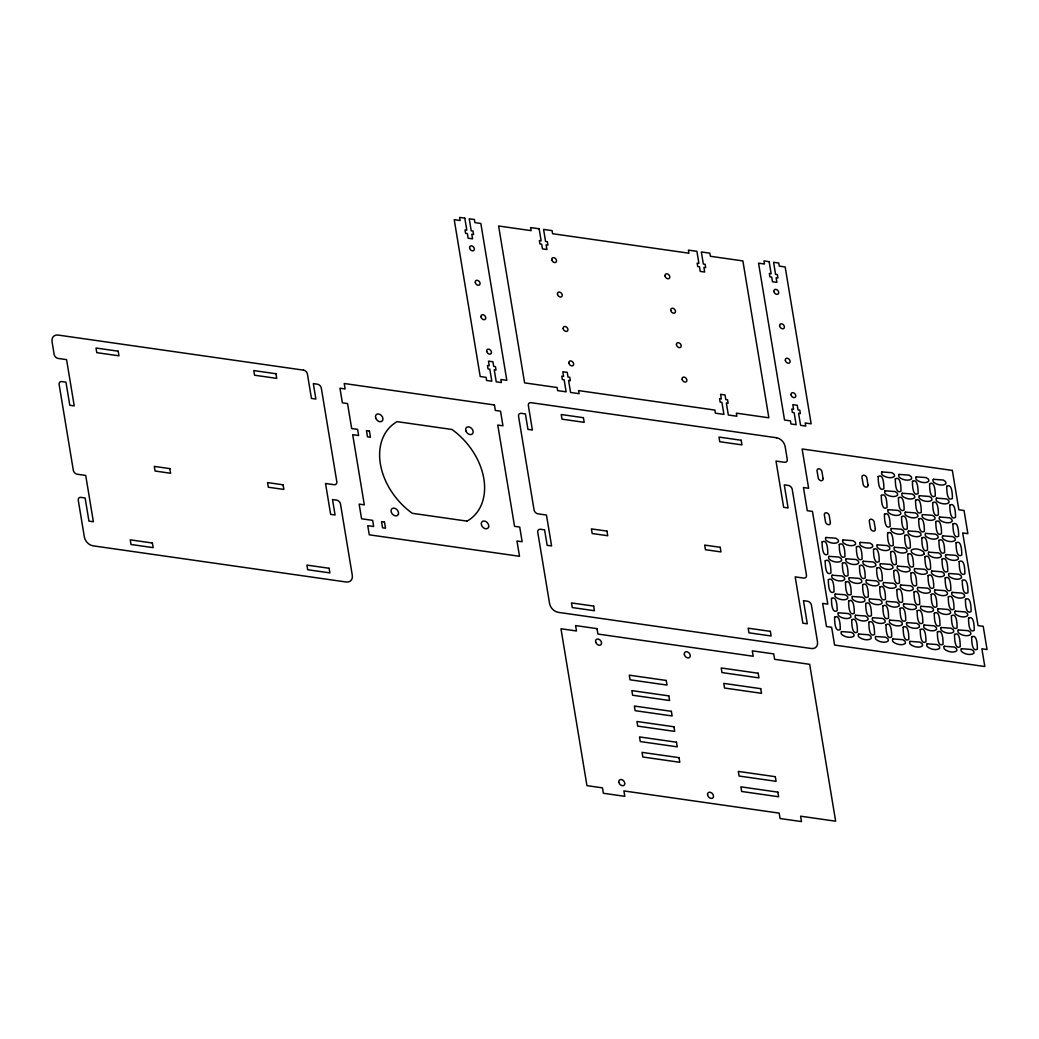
<?xml version="1.0" encoding="UTF-8"?>
<svg xmlns="http://www.w3.org/2000/svg" width="1039" height="1039" viewBox="0 0 1039 1039"><rect width="100%" height="100%" fill="white"/><g stroke="black" fill="none" stroke-linecap="round" stroke-linejoin="round"><path stroke-width="1.5" d="M923.983 554.255C921.074 556.722 914.476 555.177 911.71 552.501A2.766 2.026 48.6 0 1 911.32 550.163C914.229 547.696 920.814 549.241 923.593 551.917A2.766 2.026 48.6 0 1 923.983 554.255M398.418 514.032L398.379 514.253A4.364 3.195 48.6 0 1 392.145 513.798A4.364 3.195 48.6 0 1 393.69 508.11A4.364 3.195 48.6 0 1 398.495 513.837L398.418 514.032M488.616 526.929L488.577 527.15A4.364 3.195 48.6 0 1 482.343 526.682A4.364 3.195 48.6 0 1 483.888 521.007A4.364 3.195 48.6 0 1 488.694 526.734L488.616 526.929M822.135 541.916C822.083 544.631 822.174 557.67 827.784 554.177C827.836 551.462 827.745 538.423 822.135 541.916M825.239 560.774C825.187 563.489 825.291 576.528 830.901 573.034C830.953 570.32 830.849 557.281 825.239 560.774M828.369 579.645C828.317 582.372 828.408 595.412 834.018 591.918C834.07 589.191 833.979 576.164 828.369 579.645M839.278 544.436C839.226 547.163 839.317 560.203 844.928 556.709C844.98 553.982 844.889 540.955 839.278 544.436M831.486 598.464C831.434 601.178 831.525 614.218 837.135 610.724C837.187 608.01 837.096 594.97 831.486 598.464M842.395 563.294C842.343 566.021 842.434 579.061 848.045 575.567C848.097 572.84 848.006 559.8 842.395 563.294M834.603 617.244C834.551 619.958 834.642 632.998 840.252 629.504C840.304 626.79 840.213 613.75 834.603 617.244M845.512 582.178C845.46 584.905 845.564 597.932 851.175 594.451C851.227 591.723 851.123 578.684 845.512 582.178M856.409 546.891C856.357 549.618 856.448 562.644 862.058 559.151C862.11 556.436 862.019 543.397 856.409 546.891M848.629 600.984C848.577 603.711 848.668 616.75 854.279 613.257C854.331 610.529 854.24 597.503 848.629 600.984M878.215 476.537C878.163 479.265 878.254 492.304 883.864 488.811C883.916 486.083 883.825 473.057 878.215 476.537M859.526 565.748C859.474 568.463 859.565 581.502 865.175 578.009C865.227 575.294 865.136 562.255 859.526 565.748M851.746 619.764C851.694 622.491 851.785 635.53 857.396 632.037C857.448 629.309 857.357 616.27 851.746 619.764M881.332 495.395C881.28 498.123 881.371 511.162 886.981 507.668C887.033 504.941 886.942 491.915 881.332 495.395M862.656 584.632C862.591 587.347 862.695 600.386 868.305 596.893C868.357 594.178 868.266 581.139 862.656 584.632M873.539 549.345C873.487 552.06 873.578 565.099 879.189 561.605C879.254 558.891 879.15 545.852 873.539 549.345M884.462 514.279C884.41 517.006 884.501 530.033 890.111 526.552C890.163 523.825 890.072 510.785 884.462 514.279M865.76 603.438C865.708 606.153 865.812 619.192 871.422 615.698C871.474 612.984 871.37 599.945 865.76 603.438M895.332 478.914C895.28 481.628 895.371 494.668 900.982 491.174C901.047 488.46 900.943 475.42 895.332 478.914M876.656 568.19C876.604 570.918 876.695 583.957 882.306 580.463C882.358 577.736 882.267 564.709 876.656 568.19M887.579 533.085C887.514 535.812 887.618 548.852 893.228 545.358C893.28 542.631 893.189 529.604 887.579 533.085M868.877 622.218C868.825 624.933 868.916 637.972 874.526 634.478C874.591 631.764 874.487 618.725 868.877 622.218M898.449 497.772C898.397 500.486 898.501 513.526 904.112 510.032C904.164 507.318 904.06 494.278 898.449 497.772M879.786 587.074C879.734 589.801 879.825 602.828 885.436 599.347C885.488 596.62 885.397 583.58 879.786 587.074M890.683 551.865C890.631 554.592 890.735 567.632 896.345 564.138C896.397 561.411 896.293 548.384 890.683 551.865M901.579 516.656C901.527 519.37 901.618 532.41 907.229 528.916C907.281 526.202 907.19 513.162 901.579 516.656M882.903 605.893C882.838 608.607 882.942 621.647 888.553 618.153C888.605 615.439 888.501 602.399 882.903 605.893M912.463 481.356C912.411 484.083 912.515 497.123 918.125 493.629C918.177 490.902 918.073 477.875 912.463 481.356M893.8 570.723C893.748 573.45 893.852 586.477 899.462 582.996C899.514 580.269 899.41 567.229 893.8 570.723M904.696 535.462C904.644 538.176 904.735 551.215 910.346 547.722C910.398 545.007 910.307 531.968 904.696 535.462M886.007 624.66C885.955 627.387 886.059 640.427 891.67 636.933C891.722 634.206 891.618 621.179 886.007 624.66M915.593 500.214C915.528 502.941 915.632 515.98 921.242 512.487C921.294 509.759 921.203 496.733 915.593 500.214M896.93 589.607C896.878 592.321 896.969 605.36 902.579 601.867C902.631 599.152 902.54 586.113 896.93 589.607M907.813 554.242C907.761 556.956 907.852 569.995 913.463 566.502C913.515 563.787 913.424 550.748 907.813 554.242M918.71 519.097C918.658 521.825 918.749 534.851 924.359 531.371C924.424 528.643 924.32 515.604 918.71 519.097M900.047 608.412C899.995 611.14 900.086 624.179 905.696 620.686C905.748 617.958 905.657 604.932 900.047 608.412M929.606 483.81C929.554 486.538 929.645 499.564 935.256 496.084C935.308 493.356 935.217 480.317 929.606 483.81M910.917 573.099C910.865 575.814 910.969 588.853 916.58 585.36C916.632 582.645 916.528 569.606 910.917 573.099M921.827 537.903C921.775 540.631 921.866 553.67 927.476 550.176C927.528 547.449 927.437 534.423 921.827 537.903M903.164 627.192C903.112 629.92 903.203 642.946 908.813 639.466C908.865 636.738 908.774 623.699 903.164 627.192M932.723 502.668C932.671 505.383 932.762 518.422 938.373 514.928C938.425 512.214 938.334 499.175 932.723 502.668M914.047 591.97C913.995 594.698 914.086 607.737 919.697 604.243C919.749 601.516 919.658 588.49 914.047 591.97M924.944 556.683C924.892 559.411 924.983 572.45 930.593 568.956C930.645 566.229 930.554 553.203 924.944 556.683M935.84 521.552C935.788 524.266 935.892 537.306 941.503 533.812C941.555 531.098 941.451 518.058 935.84 521.552M917.164 610.789C917.112 613.504 917.203 626.543 922.814 623.049C922.866 620.335 922.775 607.296 917.164 610.789M946.737 486.265C946.685 488.979 946.776 502.019 952.386 498.525C952.438 495.811 952.347 482.771 946.737 486.265M928.061 575.541C928.009 578.268 928.1 591.308 933.71 587.814C933.762 585.087 933.671 572.047 928.061 575.541M938.957 540.358C938.905 543.085 938.996 556.112 944.607 552.631C944.659 549.904 944.568 536.864 938.957 540.358M920.281 629.569C920.229 632.283 920.32 645.323 925.931 641.829C925.983 639.115 925.892 626.075 920.281 629.569M949.854 505.123C949.802 507.837 949.893 520.877 955.503 517.383C955.555 514.669 955.464 501.629 949.854 505.123M931.178 594.425C931.126 597.139 931.23 610.179 936.84 606.685C936.892 603.971 936.788 590.931 931.178 594.425M942.074 559.138C942.022 561.852 942.113 574.892 947.724 571.398C947.776 568.684 947.685 555.644 942.074 559.138M952.984 523.994C952.919 526.721 953.023 539.761 958.633 536.267C958.685 533.539 958.594 520.513 952.984 523.994M934.295 613.231C934.243 615.958 934.334 628.998 939.944 625.504C939.996 622.777 939.905 609.75 934.295 613.231M945.191 577.996C945.139 580.71 945.23 593.75 950.841 590.256C950.893 587.542 950.802 574.502 945.191 577.996M956.088 542.813C956.036 545.527 956.14 558.566 961.75 555.073C961.802 552.358 961.698 539.319 956.088 542.813M937.412 632.011C937.36 634.738 937.451 647.765 943.061 644.284C943.113 641.557 943.022 628.517 937.412 632.011M948.321 596.88C948.256 599.594 948.36 612.633 953.971 609.14C954.023 606.425 953.932 593.386 948.321 596.88M959.205 561.592C959.153 564.307 959.257 577.346 964.854 573.853C964.919 571.138 964.815 558.099 959.205 561.592M951.425 615.685C951.373 618.4 951.477 631.439 957.088 627.946C957.14 625.231 957.036 612.192 951.425 615.685M962.322 580.437C962.27 583.165 962.361 596.204 967.971 592.711C968.023 589.983 967.932 576.957 962.322 580.437M954.542 634.465C954.49 637.18 954.581 650.219 960.192 646.726C960.257 644.011 960.153 630.972 954.542 634.465M965.452 599.321C965.4 602.049 965.491 615.075 971.101 611.594C971.153 608.867 971.062 595.828 965.452 599.321M968.569 618.14C968.504 620.854 968.608 633.894 974.218 630.4C974.27 627.673 974.179 614.646 968.569 618.14M971.673 636.907C971.621 639.634 971.725 652.674 977.335 649.18C977.387 646.453 977.283 633.426 971.673 636.907M825.914 537.475L825.654 537.916A2.766 2.026 48.6 0 0 826.044 540.254C828.81 542.929 835.408 544.475 838.317 542.007A2.766 2.026 48.6 0 0 837.928 539.67L835.876 538.228L825.914 537.475M829.018 556.333L828.758 556.761A2.766 2.026 48.6 0 0 829.148 559.112C831.927 561.787 838.525 563.333 841.434 560.865A2.766 2.026 48.6 0 0 841.045 558.527L838.993 557.086L829.018 556.333M881.968 471.94L881.708 472.381A2.766 2.026 48.6 0 0 882.098 474.732C884.877 477.395 891.462 478.94 894.371 476.485A2.766 2.026 48.6 0 0 893.982 474.135L891.93 472.693L881.968 471.94M843.045 539.916L842.785 540.358A2.766 2.026 48.6 0 0 843.174 542.709C845.941 545.371 852.538 546.917 855.448 544.462A2.766 2.026 48.6 0 0 855.058 542.111L853.006 540.683L843.045 539.916M832.148 575.203L831.888 575.645A2.766 2.026 48.6 0 0 832.278 577.996C835.057 580.658 841.642 582.204 844.551 579.749A2.766 2.026 48.6 0 0 844.162 577.398L842.122 575.97L832.148 575.203M885.085 490.798L884.825 491.239A2.766 2.026 48.6 0 0 885.215 493.59C887.994 496.252 894.579 497.798 897.488 495.343A2.766 2.026 48.6 0 0 897.099 492.993L895.06 491.551L885.085 490.798M846.162 558.774L845.902 559.216A2.766 2.026 48.6 0 0 846.291 561.567C849.058 564.229 855.655 565.774 858.565 563.32A2.766 2.026 48.6 0 0 858.175 560.969L856.123 559.527L846.162 558.774M899.099 474.394L898.839 474.836A2.766 2.026 48.6 0 0 899.229 477.174C902.008 479.849 908.593 481.395 911.502 478.94A2.766 2.026 48.6 0 0 911.112 476.589L909.073 475.148L899.099 474.394M860.175 542.371L859.915 542.813A2.766 2.026 48.6 0 0 860.305 545.15C863.084 547.826 869.669 549.371 872.578 546.917A2.766 2.026 48.6 0 0 872.189 544.566L870.137 543.124L860.175 542.371M835.265 594.022L835.005 594.464A2.766 2.026 48.6 0 0 835.395 596.802C838.174 599.477 844.759 601.023 847.668 598.555A2.766 2.026 48.6 0 0 847.279 596.217L845.226 594.776L835.265 594.022M888.215 509.681L887.955 510.123A2.766 2.026 48.6 0 0 888.345 512.461C891.111 515.136 897.709 516.682 900.618 514.227A2.766 2.026 48.6 0 0 900.229 511.876L898.177 510.435L888.215 509.681M849.279 577.658L849.019 578.1A2.766 2.026 48.6 0 0 849.408 580.437C852.188 583.113 858.772 584.658 861.682 582.204A2.766 2.026 48.6 0 0 861.292 579.853L859.253 578.411L849.279 577.658M902.216 493.252L901.956 493.694A2.766 2.026 48.6 0 0 902.346 496.032C905.125 498.707 911.71 500.253 914.619 497.785A2.766 2.026 48.6 0 0 914.229 495.447L912.19 494.006L902.216 493.252M863.292 561.229L863.032 561.67A2.766 2.026 48.6 0 0 863.422 564.008C866.201 566.684 872.786 568.229 875.695 565.761A2.766 2.026 48.6 0 0 875.306 563.424L873.254 561.982L863.292 561.229M916.229 476.849L915.969 477.278A2.766 2.026 48.6 0 0 916.359 479.628C919.138 482.291 925.723 483.836 928.645 481.382A2.766 2.026 48.6 0 0 928.256 479.031L926.204 477.602L916.229 476.849M877.306 544.826L877.046 545.254A2.766 2.026 48.6 0 0 877.436 547.605C880.215 550.28 886.799 551.826 889.709 549.358A2.766 2.026 48.6 0 0 889.319 547.008L887.28 545.579L877.306 544.826M838.382 612.802L838.122 613.231A2.766 2.026 48.6 0 0 838.512 615.582C841.278 618.257 847.876 619.802 850.785 617.335A2.766 2.026 48.6 0 0 850.396 614.997L848.344 613.555L838.382 612.802M891.332 528.487L891.072 528.929A2.766 2.026 48.6 0 0 891.449 531.28C894.228 533.942 900.826 535.488 903.735 533.033A2.766 2.026 48.6 0 0 903.346 530.682L901.294 529.241L891.332 528.487M852.396 596.464L852.136 596.906A2.766 2.026 48.6 0 0 852.525 599.256C855.305 601.919 861.889 603.464 864.799 601.01A2.766 2.026 48.6 0 0 864.409 598.659L862.37 597.217L852.396 596.464M905.346 512.136L905.086 512.565A2.766 2.026 48.6 0 0 905.476 514.915C908.255 517.591 914.84 519.123 917.749 516.669A2.766 2.026 48.6 0 0 917.359 514.318L915.307 512.889L905.346 512.136M866.422 580.113L866.149 580.541A2.766 2.026 48.6 0 0 866.539 582.892C869.318 585.567 875.916 587.113 878.825 584.645A2.766 2.026 48.6 0 0 878.436 582.295L876.384 580.866L866.422 580.113M919.359 495.694L919.086 496.135A2.766 2.026 48.6 0 0 919.476 498.486C922.255 501.149 928.853 502.694 931.762 500.24A2.766 2.026 48.6 0 0 931.373 497.889L929.321 496.447L919.359 495.694M880.423 563.683L880.163 564.112A2.766 2.026 48.6 0 0 880.553 566.463C883.332 569.125 889.916 570.671 892.826 568.216A2.766 2.026 48.6 0 0 892.436 565.865L890.384 564.437L880.423 563.683M841.486 631.582L841.226 632.011A2.766 2.026 48.6 0 0 841.616 634.361C844.395 637.024 850.98 638.569 853.889 636.115A2.766 2.026 48.6 0 0 853.5 633.764L851.461 632.335L841.486 631.582M933.373 479.291L933.113 479.732A2.766 2.026 48.6 0 0 933.503 482.083C936.269 484.745 942.867 486.291 945.776 483.836A2.766 2.026 48.6 0 0 945.386 481.486L943.334 480.044L933.373 479.291M894.436 547.267L894.176 547.709A2.766 2.026 48.6 0 0 894.566 550.06C897.345 552.722 903.943 554.268 906.852 551.813A2.766 2.026 48.6 0 0 906.463 549.462L904.411 548.021L894.436 547.267M855.513 615.244L855.253 615.685A2.766 2.026 48.6 0 0 855.642 618.036C858.422 620.699 865.006 622.244 867.916 619.789A2.766 2.026 48.6 0 0 867.526 617.439L865.474 615.997L855.513 615.244M908.463 530.942L908.203 531.384A2.766 2.026 48.6 0 0 908.593 533.721C911.359 536.397 917.957 537.942 920.866 535.488A2.766 2.026 48.6 0 0 920.476 533.137L918.424 531.695L908.463 530.942M869.526 598.919L869.266 599.36A2.766 2.026 48.6 0 0 869.656 601.698C872.435 604.373 879.02 605.919 881.929 603.464A2.766 2.026 48.6 0 0 881.54 601.113L879.501 599.672L869.526 598.919M922.476 514.578L922.216 515.019A2.766 2.026 48.6 0 0 922.606 517.37C925.385 520.032 931.97 521.578 934.879 519.123A2.766 2.026 48.6 0 0 934.49 516.773L932.451 515.331L922.476 514.578M883.553 582.554L883.293 582.996A2.766 2.026 48.6 0 0 883.682 585.347C886.449 588.009 893.046 589.555 895.956 587.1A2.766 2.026 48.6 0 0 895.566 584.749L893.514 583.308L883.553 582.554M936.49 498.149L936.23 498.59A2.766 2.026 48.6 0 0 936.62 500.928C939.386 503.603 945.984 505.149 948.893 502.694A2.766 2.026 48.6 0 0 948.503 500.343L946.451 498.902L936.49 498.149M897.553 566.125L897.293 566.567A2.766 2.026 48.6 0 0 897.683 568.917C900.462 571.58 907.047 573.125 909.956 570.671A2.766 2.026 48.6 0 0 909.567 568.32L907.528 566.878L897.553 566.125M858.617 634.024L858.357 634.465A2.766 2.026 48.6 0 0 858.746 636.816C861.526 639.479 868.11 641.024 871.02 638.569A2.766 2.026 48.6 0 0 870.643 636.219L868.591 634.777L858.617 634.024M872.643 617.698L872.383 618.14A2.766 2.026 48.6 0 0 872.773 620.478C875.552 623.153 882.137 624.699 885.046 622.231A2.766 2.026 48.6 0 0 884.657 619.893L882.618 618.452L872.643 617.698M925.593 533.397L925.333 533.825A2.766 2.026 48.6 0 0 925.723 536.176C928.502 538.851 935.087 540.384 937.996 537.929A2.766 2.026 48.6 0 0 937.607 535.579L935.555 534.15L925.593 533.397M886.657 601.373L886.397 601.802A2.766 2.026 48.6 0 0 886.786 604.153C889.566 606.828 896.163 608.373 899.073 605.906A2.766 2.026 48.6 0 0 898.683 603.555L896.631 602.126L886.657 601.373M939.607 517.032L939.347 517.461A2.766 2.026 48.6 0 0 939.737 519.812C942.516 522.487 949.101 524.033 952.023 521.565A2.766 2.026 48.6 0 0 951.633 519.227L949.581 517.786L939.607 517.032M900.683 585.009L900.423 585.451A2.766 2.026 48.6 0 0 900.813 587.788C903.592 590.464 910.177 592.009 913.086 589.542A2.766 2.026 48.6 0 0 912.697 587.204L910.645 585.762L900.683 585.009M914.684 568.58L914.424 569.008A2.766 2.026 48.6 0 0 914.814 571.359C917.593 574.035 924.191 575.58 927.1 573.112A2.766 2.026 48.6 0 0 926.71 570.775L924.658 569.333L914.684 568.58M875.76 636.478L875.5 636.907A2.766 2.026 48.6 0 0 875.877 639.258C878.656 641.933 885.254 643.479 888.163 641.011A2.766 2.026 48.6 0 0 887.774 638.673L885.722 637.232L875.76 636.478M928.71 552.164L928.45 552.605A2.766 2.026 48.6 0 0 928.84 554.956C931.619 557.618 938.204 559.164 941.113 556.709A2.766 2.026 48.6 0 0 940.724 554.358L938.672 552.917L928.71 552.164M889.774 620.14L889.514 620.582A2.766 2.026 48.6 0 0 889.904 622.932C892.683 625.595 899.267 627.14 902.19 624.686A2.766 2.026 48.6 0 0 901.8 622.335L899.748 620.906L889.774 620.14M942.724 535.838L942.464 536.28A2.766 2.026 48.6 0 0 942.854 538.631C945.633 541.293 952.218 542.839 955.127 540.384A2.766 2.026 48.6 0 0 954.737 538.033L952.698 536.592L942.724 535.838M903.8 603.815L903.54 604.256A2.766 2.026 48.6 0 0 903.93 606.607C906.696 609.27 913.294 610.815 916.203 608.36A2.766 2.026 48.6 0 0 915.814 606.01L913.762 604.568L903.8 603.815M917.814 587.451L917.554 587.892A2.766 2.026 48.6 0 0 917.944 590.243C920.723 592.905 927.308 594.451 930.217 591.996A2.766 2.026 48.6 0 0 929.827 589.645L927.788 588.204L917.814 587.451M931.827 571.021L931.567 571.463A2.766 2.026 48.6 0 0 931.957 573.814C934.723 576.476 941.321 578.022 944.23 575.567A2.766 2.026 48.6 0 0 943.841 573.216L941.789 571.775L931.827 571.021M892.891 638.92L892.631 639.362A2.766 2.026 48.6 0 0 893.021 641.712C895.787 644.375 902.384 645.92 905.294 643.466A2.766 2.026 48.6 0 0 904.904 641.115L902.852 639.673L892.891 638.92M945.841 554.618L945.581 555.06A2.766 2.026 48.6 0 0 945.971 557.398C948.75 560.073 955.335 561.618 958.244 559.164A2.766 2.026 48.6 0 0 957.854 556.813L955.802 555.371L945.841 554.618M906.917 622.595L906.657 623.036A2.766 2.026 48.6 0 0 907.047 625.374C909.813 628.05 916.411 629.595 919.32 627.14A2.766 2.026 48.6 0 0 918.931 624.79L916.879 623.348L906.917 622.595M920.931 606.269L920.671 606.698A2.766 2.026 48.6 0 0 921.061 609.049C923.84 611.724 930.424 613.27 933.334 610.802A2.766 2.026 48.6 0 0 932.944 608.464L930.892 607.023L920.931 606.269M934.944 589.905L934.684 590.347A2.766 2.026 48.6 0 0 935.074 592.685C937.853 595.36 944.438 596.906 947.347 594.451A2.766 2.026 48.6 0 0 946.971 592.1L944.919 590.659L934.944 589.905M948.958 573.476L948.698 573.918A2.766 2.026 48.6 0 0 949.088 576.255C951.867 578.931 958.452 580.476 961.361 578.009A2.766 2.026 48.6 0 0 960.971 575.671L958.919 574.229L948.958 573.476M910.021 641.375L909.761 641.816A2.766 2.026 48.6 0 0 910.151 644.154C912.93 646.829 919.515 648.375 922.424 645.907A2.766 2.026 48.6 0 0 922.035 643.57L919.983 642.128L910.021 641.375M924.048 625.049L923.788 625.478A2.766 2.026 48.6 0 0 924.178 627.829C926.944 630.504 933.542 632.05 936.451 629.582A2.766 2.026 48.6 0 0 936.061 627.244L934.009 625.803L924.048 625.049M938.061 608.711L937.801 609.153A2.766 2.026 48.6 0 0 938.191 611.503C940.97 614.166 947.555 615.711 950.464 613.257A2.766 2.026 48.6 0 0 950.075 610.906L948.036 609.464L938.061 608.711M952.088 592.36L951.828 592.788A2.766 2.026 48.6 0 0 952.205 595.139C954.984 597.815 961.582 599.36 964.491 596.893A2.766 2.026 48.6 0 0 964.101 594.542L962.049 593.113L952.088 592.36M927.152 643.816L926.892 644.258A2.766 2.026 48.6 0 0 927.282 646.609C930.061 649.271 936.646 650.817 939.555 648.362A2.766 2.026 48.6 0 0 939.165 646.011L937.126 644.57L927.152 643.816M941.178 627.491L940.918 627.933A2.766 2.026 48.6 0 0 941.308 630.283C944.087 632.946 950.672 634.491 953.581 632.037A2.766 2.026 48.6 0 0 953.192 629.686L951.14 628.244L941.178 627.491M955.192 611.166L954.932 611.607A2.766 2.026 48.6 0 0 955.322 613.945C958.101 616.621 964.686 618.166 967.595 615.711A2.766 2.026 48.6 0 0 967.205 613.361L965.166 611.919L955.192 611.166M944.282 646.271L944.022 646.713A2.766 2.026 48.6 0 0 944.412 649.05C947.191 651.726 953.776 653.271 956.685 650.817A2.766 2.026 48.6 0 0 956.309 648.466L954.257 647.024L944.282 646.271M958.309 629.946L958.049 630.387A2.766 2.026 48.6 0 0 958.439 632.725C961.218 635.4 967.803 636.946 970.712 634.478A2.766 2.026 48.6 0 0 970.322 632.141L968.283 630.699L958.309 629.946M961.426 648.726L961.166 649.154A2.766 2.026 48.6 0 0 961.543 651.505C964.322 654.18 970.92 655.726 973.829 653.258A2.766 2.026 48.6 0 0 973.439 650.908L971.387 649.479L961.426 648.726M467.082 521.136L412.314 513.305A61.158 44.651 48.6 0 1 397.067 421.639L451.991 429.484A61.158 44.651 48.6 0 1 467.082 521.136M464.81 218.151L459.628 217.411L460.147 220.502L454.225 219.658L480.2 376.521L486.096 377.365L486.616 380.456L491.798 381.196L489.811 369.157L488.031 368.897L487.473 365.507L489.239 365.754L488.473 361.13L492.915 361.767L493.681 366.39L495.447 366.65L496.019 370.04L494.239 369.793L496.239 381.833L501.395 382.573L500.889 379.482L506.811 380.326L480.836 223.463L474.927 222.619L474.42 219.528L469.238 218.787L471.238 230.827L473.005 231.087L473.576 234.476L471.797 234.23L472.563 238.853L468.134 238.23L467.368 233.593L465.589 233.333L465.03 229.944L466.797 230.19L464.81 218.151M539.137 228.775L530.643 227.567L531.15 230.645L498.616 225.995L524.591 382.872L557.125 387.521L557.631 390.612L566.138 391.833L564.138 379.78L562.372 379.534L561.8 376.131L563.58 376.391L562.813 371.754L567.242 372.391L568.008 377.027L569.788 377.274L570.346 380.677L568.58 380.417L570.567 392.456L579.074 393.677L578.567 390.586L714.897 410.08L715.403 413.171L723.91 414.379L721.91 402.34L720.144 402.08L719.572 398.69L721.352 398.937L720.585 394.313L725.014 394.95L725.793 399.573L727.56 399.833L728.118 403.223L726.352 402.976L728.339 415.016L736.846 416.236L736.339 413.145L768.86 417.795L742.885 260.919L710.364 256.269L709.858 253.178L701.351 251.97L703.338 264.01L705.117 264.27L705.676 267.659L703.91 267.413L704.676 272.036L700.234 271.4L699.468 266.776L697.701 266.516L697.13 263.127L698.909 263.374L696.909 251.334L688.415 250.113L688.922 253.204L552.592 233.71L552.086 230.632L543.579 229.411L545.566 241.451L547.345 241.71L547.904 245.1L546.137 244.853L546.904 249.49L542.462 248.853L541.696 244.217L539.929 243.97L539.358 240.567L541.137 240.827L539.137 228.775M769.146 261.659L763.964 260.919L764.483 264.01L758.561 263.166L784.536 420.029L790.432 420.873L790.952 423.964L796.134 424.704L794.147 412.665L792.367 412.405L791.809 409.015L793.575 409.262L792.809 404.639L797.251 405.275L798.017 409.898L799.783 410.158L800.355 413.548L798.575 413.301L800.575 425.341L805.732 426.081L805.225 422.99L811.147 423.834L785.172 266.971L779.263 266.114L778.756 263.036L773.574 262.296L775.575 274.335L777.341 274.595L777.912 277.984L776.133 277.738L776.899 282.361L772.471 281.725L771.691 277.101L769.925 276.842L769.367 273.452L771.133 273.699L769.146 261.659M303.596 370.157L58.145 335.065A8.702 6.351 48.6 0 0 52.054 341.701L54.171 354.468A3.935 2.87 48.6 0 0 58.067 358.416L66.574 359.637L74.237 405.898L69.795 405.262L65.964 382.17L61.898 381.586A3.935 2.87 48.6 0 0 59.145 384.586L73.314 470.264A3.935 2.87 48.6 0 0 77.211 474.226L85.718 475.433L93.38 521.76L88.951 521.123L85.107 497.967L81.042 497.382A3.935 2.87 48.6 0 0 78.289 500.382L84.367 537.046A8.741 6.377 48.6 0 0 93.029 545.826L346.182 582.009A8.741 6.377 48.6 0 0 352.299 575.346L340.506 504.084A3.935 2.87 48.6 0 0 336.597 500.123L332.519 499.551L335.078 514.98L330.649 514.357L325.532 483.473L334.064 484.694A3.909 2.857 48.6 0 0 336.805 481.706L321.324 388.144A3.935 2.87 48.6 0 0 317.427 384.196L313.336 383.612L315.882 399.054L311.453 398.418L307.414 374.014A3.844 2.805 48.6 0 0 303.596 370.157M776.497 437.757L531.046 402.677A3.844 2.805 48.6 0 0 528.357 405.6L532.397 430.003L527.955 429.367L525.396 413.925L521.305 413.34A3.935 2.87 48.6 0 0 518.552 416.34L534.059 509.915A3.909 2.857 48.6 0 0 537.942 513.837L546.475 515.058L551.592 545.943L547.15 545.306L544.592 529.864L540.514 529.28A3.935 2.87 48.6 0 0 537.76 532.28L549.579 603.555A8.741 6.377 48.6 0 0 558.242 612.335L811.394 648.518A8.741 6.377 48.6 0 0 817.498 641.855L811.433 605.192A3.935 2.87 48.6 0 0 807.537 601.243L803.459 600.659L807.29 623.816L802.861 623.179L795.186 576.866L803.692 578.074A3.935 2.87 48.6 0 0 806.446 575.074L792.238 489.382A3.935 2.87 48.6 0 0 788.328 485.434L784.263 484.849L788.082 507.954L783.653 507.318L776.003 461.056L784.497 462.277A3.935 2.87 48.6 0 0 787.25 459.277L785.133 446.497A8.702 6.351 48.6 0 0 776.497 437.757M118.199 351.195L96.017 348.013L96.783 352.65L118.966 355.819L118.199 351.195M275.971 373.741L253.789 370.572L254.555 375.209L276.738 378.378L275.971 373.741M494.447 404.976L344.221 383.508L345.13 388.963L339.961 388.222L342.376 402.833L347.546 403.574L351.676 428.523L357.598 429.367L358.611 435.536L352.702 434.692L364.312 504.85L359.143 504.11L361.572 518.773L372.65 520.357L373.676 526.539L367.767 525.682L369.274 534.812L519.5 556.294L516.967 540.994L522.149 541.735L519.721 527.059L514.539 526.318L497.772 425.055L502.954 425.795L500.538 411.184L495.356 410.444L494.447 404.976M583.411 417.691L561.229 414.522L561.995 419.159L584.178 422.328L583.411 417.691M741.184 440.25L719.001 437.081L719.767 441.718L741.95 444.887L741.184 440.25M952.347 470.433L802.121 448.965L808.628 488.278L803.459 487.538L807.29 510.694L812.472 511.435L827.81 604.14L822.641 603.399L826.473 626.556L831.642 627.296L834.59 645.05L984.816 666.531L981.881 648.778L987.05 649.518L983.219 626.348L978.037 625.608L962.698 532.916L967.867 533.656L964.036 510.5L958.854 509.759L952.347 470.433M369.416 431.055L366.468 430.627L367.481 436.809L370.442 437.237L369.416 431.055M169.825 468.615L154.304 466.394L155.071 471.031L170.591 473.252L169.825 468.615M283.089 484.81L267.568 482.59L268.335 487.226L283.855 489.447L283.089 484.81M606.958 531.111L591.425 528.89L592.191 533.527L607.724 535.734L606.958 531.111M720.209 547.293L704.689 545.085L705.455 549.709L720.988 551.93L720.209 547.293M384.482 522.046L381.534 521.63L382.547 527.799L385.508 528.228L384.482 522.046M152.408 543.007L130.226 539.838L130.992 544.475L153.175 547.644L152.408 543.007M329.103 568.268L306.921 565.099L307.687 569.736L329.87 572.905L329.103 568.268M593.672 606.088L571.489 602.919L572.255 607.555L594.438 610.724L593.672 606.088M770.367 631.348L748.184 628.179L748.95 632.816L771.133 635.985L770.367 631.348M597.035 628.647L575.593 625.582L576.489 630.985L560.969 628.764L586.944 785.64L602.464 787.861L603.36 793.264L624.803 796.329L623.907 790.926L779.159 813.121L780.055 818.524L801.498 821.589L800.601 816.186L835.642 821.2L809.667 664.324L774.626 659.31L773.743 653.908L752.301 650.843L753.197 656.245L597.932 634.05L597.035 628.647M758.171 673.233L721.209 667.96L721.975 672.584L758.938 677.87L758.171 673.233M760.73 688.675L723.767 683.389L724.534 688.026L761.496 693.312L760.73 688.675M666.246 680.454L629.283 675.168L630.05 679.792L667.012 685.078L666.246 680.454M668.804 695.883L631.842 690.61L632.608 695.234L669.571 700.52L668.804 695.883M671.363 711.325L634.387 706.039L635.167 710.676L672.129 715.962L671.363 711.325M673.921 726.768L636.946 721.482L637.712 726.118L674.688 731.404L673.921 726.768M676.467 742.21L639.505 736.924L640.271 741.56L677.233 746.846L676.467 742.21M679.025 757.652L642.063 752.366L642.829 757.002L679.792 762.288L679.025 757.652M775.302 776.691L738.326 771.406L739.093 776.042L776.068 781.315L775.302 776.691M777.847 792.134L740.885 786.848L741.651 791.471L778.627 796.757L777.847 792.134M875.319 528.903L874.189 522.11A2.883 2.104 48.6 0 0 871.331 519.214A2.883 2.104 48.6 0 0 869.318 521.409L870.435 528.202A2.883 2.104 48.6 0 0 873.305 531.098A2.883 2.104 48.6 0 0 875.319 528.903M868.007 484.927L866.877 478.135A2.883 2.104 48.6 0 0 864.019 475.239A2.883 2.104 48.6 0 0 861.993 477.433L863.123 484.226A2.883 2.104 48.6 0 0 865.981 487.122A2.883 2.104 48.6 0 0 868.007 484.927M823.07 478.511L821.953 471.719A2.883 2.104 48.6 0 0 819.083 468.823A2.883 2.104 48.6 0 0 817.07 471.018L818.187 477.81A2.883 2.104 48.6 0 0 821.057 480.706A2.883 2.104 48.6 0 0 823.07 478.511M830.369 522.474L829.239 515.682A2.883 2.104 48.6 0 0 826.382 512.785A2.883 2.104 48.6 0 0 824.369 514.98L825.486 521.773A2.883 2.104 48.6 0 0 828.356 524.669A2.883 2.104 48.6 0 0 830.369 522.474M486.707 351.299A2.792 2.039 48.6 0 0 490.603 353.948A2.792 2.039 48.6 0 0 489.901 349.675A2.792 2.039 48.6 0 0 486.707 351.299M481.005 316.869A2.792 2.039 48.6 0 0 484.901 319.518A2.792 2.039 48.6 0 0 484.2 315.233A2.792 2.039 48.6 0 0 481.005 316.869M475.304 282.439A2.792 2.039 48.6 0 0 479.213 285.089A2.792 2.039 48.6 0 0 478.498 280.803A2.792 2.039 48.6 0 0 475.304 282.439M469.602 248.009A2.792 2.039 48.6 0 0 473.511 250.659A2.792 2.039 48.6 0 0 472.797 246.373A2.792 2.039 48.6 0 0 469.602 248.009M791.043 394.807A2.792 2.039 48.6 0 0 794.939 397.456A2.792 2.039 48.6 0 0 794.238 393.184A2.792 2.039 48.6 0 0 791.043 394.807M785.341 360.377A2.792 2.039 48.6 0 0 789.237 363.027A2.792 2.039 48.6 0 0 788.536 358.741A2.792 2.039 48.6 0 0 785.341 360.377M779.64 325.947A2.792 2.039 48.6 0 0 783.549 328.597A2.792 2.039 48.6 0 0 782.835 324.311A2.792 2.039 48.6 0 0 779.64 325.947M773.938 291.517A2.792 2.039 48.6 0 0 777.847 294.167A2.792 2.039 48.6 0 0 777.133 289.881A2.792 2.039 48.6 0 0 773.938 291.517M618.88 782.354A3.494 2.546 48.6 0 0 623.842 785.458A3.494 2.546 48.6 0 0 622.712 780.081A3.494 2.546 48.6 0 0 618.88 782.354M595.711 642.206A3.494 2.546 48.6 0 0 600.815 644.79A3.494 2.546 48.6 0 0 599.126 639.401A3.494 2.546 48.6 0 0 595.711 642.206M707.572 794.9A3.494 2.546 48.6 0 0 712.442 798.199A3.494 2.546 48.6 0 0 711.559 792.861A3.494 2.546 48.6 0 0 707.572 794.9M684.415 654.843A3.494 2.546 48.6 0 0 689.506 657.492A3.494 2.546 48.6 0 0 687.883 652.102A3.494 2.546 48.6 0 0 684.415 654.843M665.038 275.945A2.792 2.039 48.6 0 0 668.947 278.595A2.792 2.039 48.6 0 0 668.233 274.309A2.792 2.039 48.6 0 0 665.038 275.945M670.739 310.375A2.792 2.039 48.6 0 0 674.649 313.025A2.792 2.039 48.6 0 0 673.934 308.752A2.792 2.039 48.6 0 0 670.739 310.375M676.441 344.805A2.792 2.039 48.6 0 0 680.35 347.455A2.792 2.039 48.6 0 0 679.636 343.182A2.792 2.039 48.6 0 0 676.441 344.805M682.142 379.248A2.792 2.039 48.6 0 0 686.052 381.884A2.792 2.039 48.6 0 0 685.337 377.612A2.792 2.039 48.6 0 0 682.142 379.248M551.787 259.75A2.792 2.039 48.6 0 0 555.683 262.399A2.792 2.039 48.6 0 0 554.982 258.127A2.792 2.039 48.6 0 0 551.787 259.75M557.475 294.18A2.792 2.039 48.6 0 0 561.385 296.829A2.792 2.039 48.6 0 0 560.67 292.556A2.792 2.039 48.6 0 0 557.475 294.18M563.177 328.623A2.792 2.039 48.6 0 0 567.086 331.259A2.792 2.039 48.6 0 0 566.372 326.986A2.792 2.039 48.6 0 0 563.177 328.623M568.878 363.053A2.792 2.039 48.6 0 0 572.788 365.702A2.792 2.039 48.6 0 0 572.073 361.416A2.792 2.039 48.6 0 0 568.878 363.053M465.849 430.769A4.364 3.195 48.6 0 0 472.213 434.068A4.364 3.195 48.6 0 0 470.16 427.315A4.364 3.195 48.6 0 0 465.849 430.769M375.676 417.951A4.364 3.195 48.6 0 0 382.066 421.133A4.364 3.195 48.6 0 0 379.897 414.392A4.364 3.195 48.6 0 0 375.676 417.951"/></g></svg>
